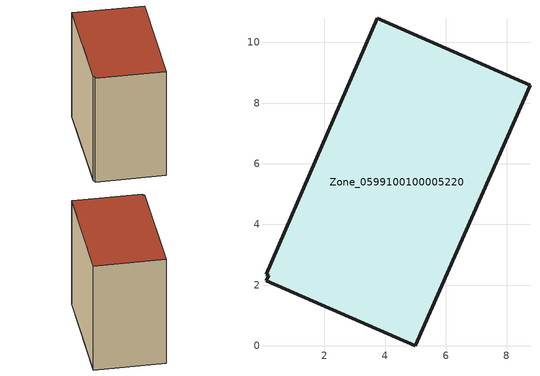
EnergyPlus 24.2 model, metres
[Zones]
Zone_0599100100005220
 floor ground (C_G): 0.08,2.15 0.16,2.32 0.07,2.35 3.74,10.8 8.77,8.59 5,0 z0
 wall outside (C_F): 5,0 8.77,8.59 3.74,10.8 0.07,2.35 0.16,2.32 0.08,2.15 5,0 z0:9.05
 roof outside (C_R): 0.16,2.32 0.08,2.15 5,0 8.77,8.59 3.74,10.8 0.07,2.35 z9.05
[BUILDING]
Pand.0599100100005220: North Axis=0; Terrain=City; Loads Convergence Tolerance Value=0.04; Temperature Convergence Tolerance Value=0.4; Solar Distribution=FullExterior; Maximum Number of Warmup Days=25; Minimum Number of Warmup Days=1
[Site:Location]
Rotterdam.The.Hague.AP_ZH_NLD Design_Conditions: Latitude=51.96; Longitude=4.45; Time Zone=1; Elevation=-4.5
[SITE:GROUNDTEMPERATURE:BUILDINGSURFACE]
18, 18, 18, 18, 18, 18, 18, 18, 18, 18, 18, 18
[MATERIAL] Thermal Absorptance=0.9; Solar Absorptance=0.7; Visible Absorptance=0.7
Name | Roughness | Thickness | Conductivity | Density | Specific Heat
G.TI.2006-2014 | MediumSmooth | 0.15 | 0.06 | 540 | 1210
F.TI.2006-2014 | Rough | 0.3 | 0.12 | 1920 | 840
R.TI.2006-2014 | MediumRough | 0.2 | 0.08 | 1500 | 1000
[CONSTRUCTION]
C_G: G.TI.2006-2014
C_F: F.TI.2006-2014
C_R: R.TI.2006-2014
[ZONE]
Zone_0599100100005220: Type=1; Multiplier=1; Ceiling Height=Autocalculate; Volume=Autocalculate; Floor Area=autocalculate; Part of Total Floor Area=Yes
[ZONEINFILTRATION:DESIGNFLOWRATE]
Infil_Zone_0599100100005220: Zone or ZoneList or Space or SpaceList=Zone_0599100100005220; Schedule=AlwaysOn; Design Flow Rate Calculation Method=Flow/Area; Flow Rate per Floor Area=0.0015; Constant Term Coefficient=1; Temperature Term Coefficient=0; Velocity Term Coefficient=0; Velocity Squared Term Coefficient=0
[HVACTEMPLATE:ZONE:IDEALLOADSAIRSYSTEM]
Zone_0599100100005220: Maximum Heating Supply Air Temperature=50; Minimum Cooling Supply Air Temperature=13; Maximum Heating Supply Air Humidity Ratio=0.0156; Minimum Cooling Supply Air Humidity Ratio=0.0077; Heating Limit=NoLimit; Cooling Limit=NoLimit; Dehumidification Control Type=ConstantSensibleHeatRatio; Cooling Sensible Heat Ratio=0.7; Dehumidification Setpoint=60; Humidification Control Type=None; Humidification Setpoint=30; Outdoor Air Method=None; Outdoor Air Flow Rate per Person=0.00944; Outdoor Air Flow Rate per Zone Floor Area=0; Outdoor Air Flow Rate per Zone=0; Demand Controlled Ventilation Type=None; Outdoor Air Economizer Type=NoEconomizer; Heat Recovery Type=None; Sensible Heat Recovery Effectiveness=0.7; Latent Heat Recovery Effectiveness=0.65
[ZONECONTROL:THERMOSTAT]
ThermostatControl_Zone_0599100100005220: Zone or ZoneList=Zone_0599100100005220; Control Type Schedule=DualSetpointControlType; Control 1=Thermostat_Zone_0599100100005220; Temperature Difference Between Cutout And Setpoint=0
[THERMOSTATSETPOINT:DUALSETPOINT]
Thermostat_Zone_0599100100005220: Heating Setpoint Temperature Schedule=HeatingSetpoint_Zone_0599100100005220; Cooling Setpoint Temperature Schedule=CoolingSetpoint_Zone_0599100100005220
[SCHEDULE:COMPACT]
HeatingSetpoint_Zone_0599100100005220: Through: 12/31, For: AllDays, Until: 24:00, 21
CoolingSetpoint_Zone_0599100100005220: Through: 12/31, For: AllDays, Until: 24:00, 24
DualSetpointControlType: Through: 12/31, For: AllDays, Until: 24:00, 4
AlwaysOn: Through: 12/31, For: AllDays, Until: 24:00, 1
